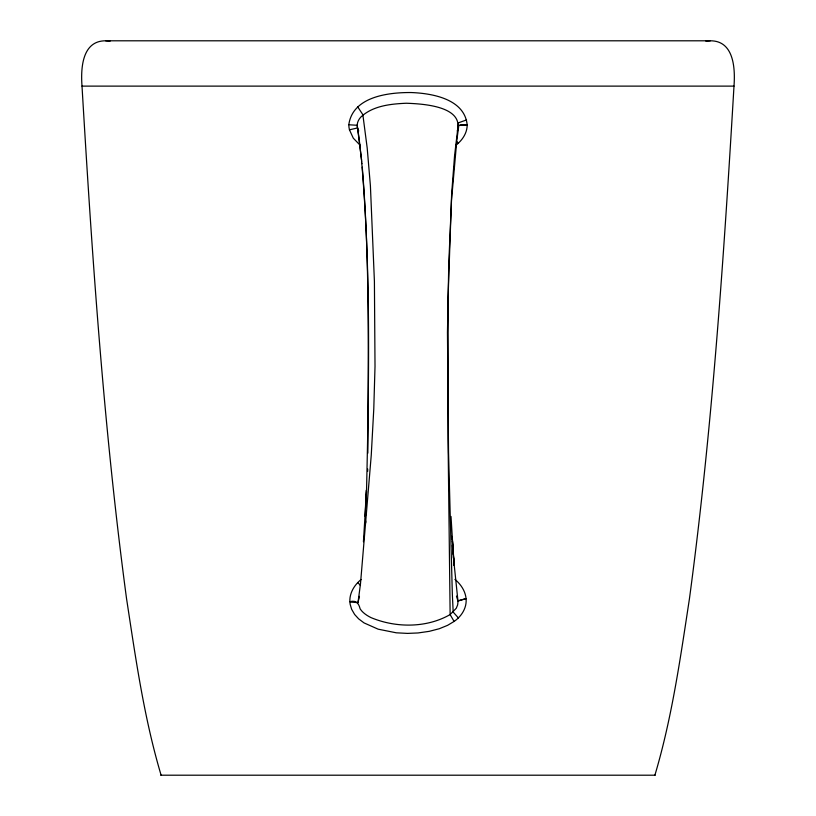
<?xml version="1.0" encoding="UTF-8"?>
<svg xmlns="http://www.w3.org/2000/svg" width="816" height="816" viewBox="0 0 816 816"><rect width="100%" height="100%" fill="white"/><g stroke="black" fill="none" stroke-linecap="round" stroke-linejoin="round"><path stroke-width="1.22" d="M161.109 775.2C143.942 717.611 135.619 657.89 126.541 598.628C103.744 428.594 92.157 257.305 82.008 86.119C80.723 68.85 81.855 40.953 105.315 40.8L710.685 40.8C734.145 40.953 735.277 68.85 733.992 86.119C723.843 257.305 712.256 428.594 689.459 598.628C680.381 657.89 672.058 717.611 654.891 775.2M367.843 453.135L367.863 450.86C368.22 356.327 369.944 261.518 362.263 167.188M367.679 471.332L367.7 469.067M348.82 124.695C352.614 96.665 388.314 92.33 411.254 92.545C432.286 93.33 464.61 99.022 467.18 124.879M361.774 161.976C360.244 150.215 359.397 138.332 357.296 126.653C356.786 123.124 358.448 119.626 360.815 117.076C372.82 105.754 390.589 103.928 406.337 103.244C422.147 103.816 464.253 105.937 457.297 131.009M366.302 501.095C368.822 388.61 371.249 275.686 361.784 163.455M365.915 514.876L365.976 512.785M365.67 522.985L365.731 520.975M365.078 516.283L366.231 490.304M366.537 491.446L363.426 541.763M458.459 122.951L454.543 155.917L451.636 194.065L448.096 296.902L448.035 438.784L450.136 614.56C426.554 628.147 395.791 627.983 370.984 617.6C366.833 615.529 362.783 612.847 360.162 608.93C358.744 603.463 356.439 600.005 349.86 601.657C349.462 592.906 354.491 584.817 361.151 579.493M450.177 614.683L454.104 621.435L447.607 625.331L439.243 628.748L429.206 631.349L417.965 632.961L407.572 633.4L396.29 632.808L378.155 629.177L364.028 622.904L358.612 618.834L354.634 614.479L351.625 609.246L350.156 604.289L349.88 602.024L357.989 602.626L360.478 583.899L371.249 455.277L373.779 408.989L375.013 366.435L374.411 281.367L370.403 185.691L367.19 147.971L362.855 114.689L357.714 106.865M450.136 614.56L456.246 608.277L457.643 604.901L458.092 600.76L466.069 598.587C465.324 590.937 460.724 584.174 454.92 579.36M453.359 556.757L457.96 601.045L466.079 598.638M359.448 596.323L357.989 602.626M454.308 621.292C461.479 616.355 466.793 608.012 466.109 599.066M455.736 145.35C462.101 140.566 467.15 133.232 467.18 125.042L466.385 125.052M458.602 122.757L466.568 119.921M460.54 125.215L458.796 125.531L456.787 140.678L451.513 200.216L448.8 262.834L447.454 332.53L448.535 452.37L452.339 594.16L453.186 612.082L458.357 617.906M458.959 125.44L461.846 125.134M357.031 125.266L348.82 124.766L348.993 127.357L349.452 129.815L357.551 127.949L361.61 160.334M460.601 125.215L466.385 125.011M710.318 40.8L705.901 41.137M461.846 125.154L467.18 125.011M110.099 41.137L105.682 40.8M81.998 86.119L734.002 86.119M160.793 775.2L655.207 775.2M360.08 145.187L353.287 138.159L349.452 129.815M357.806 582.563L360.478 585.511M458.215 143.269L456.501 141.26M358.734 130.999L357.949 129.244M456.47 596.098L457.96 601.045M357.204 125.368L357.714 128.744M361.61 161.701L361.937 163.669M451.625 536.306L451.88 539.407M452.38 545.312L453.115 553.952M454.145 563.683L452.431 540.702L454.022 565.315L451.013 516.467"/></g></svg>
